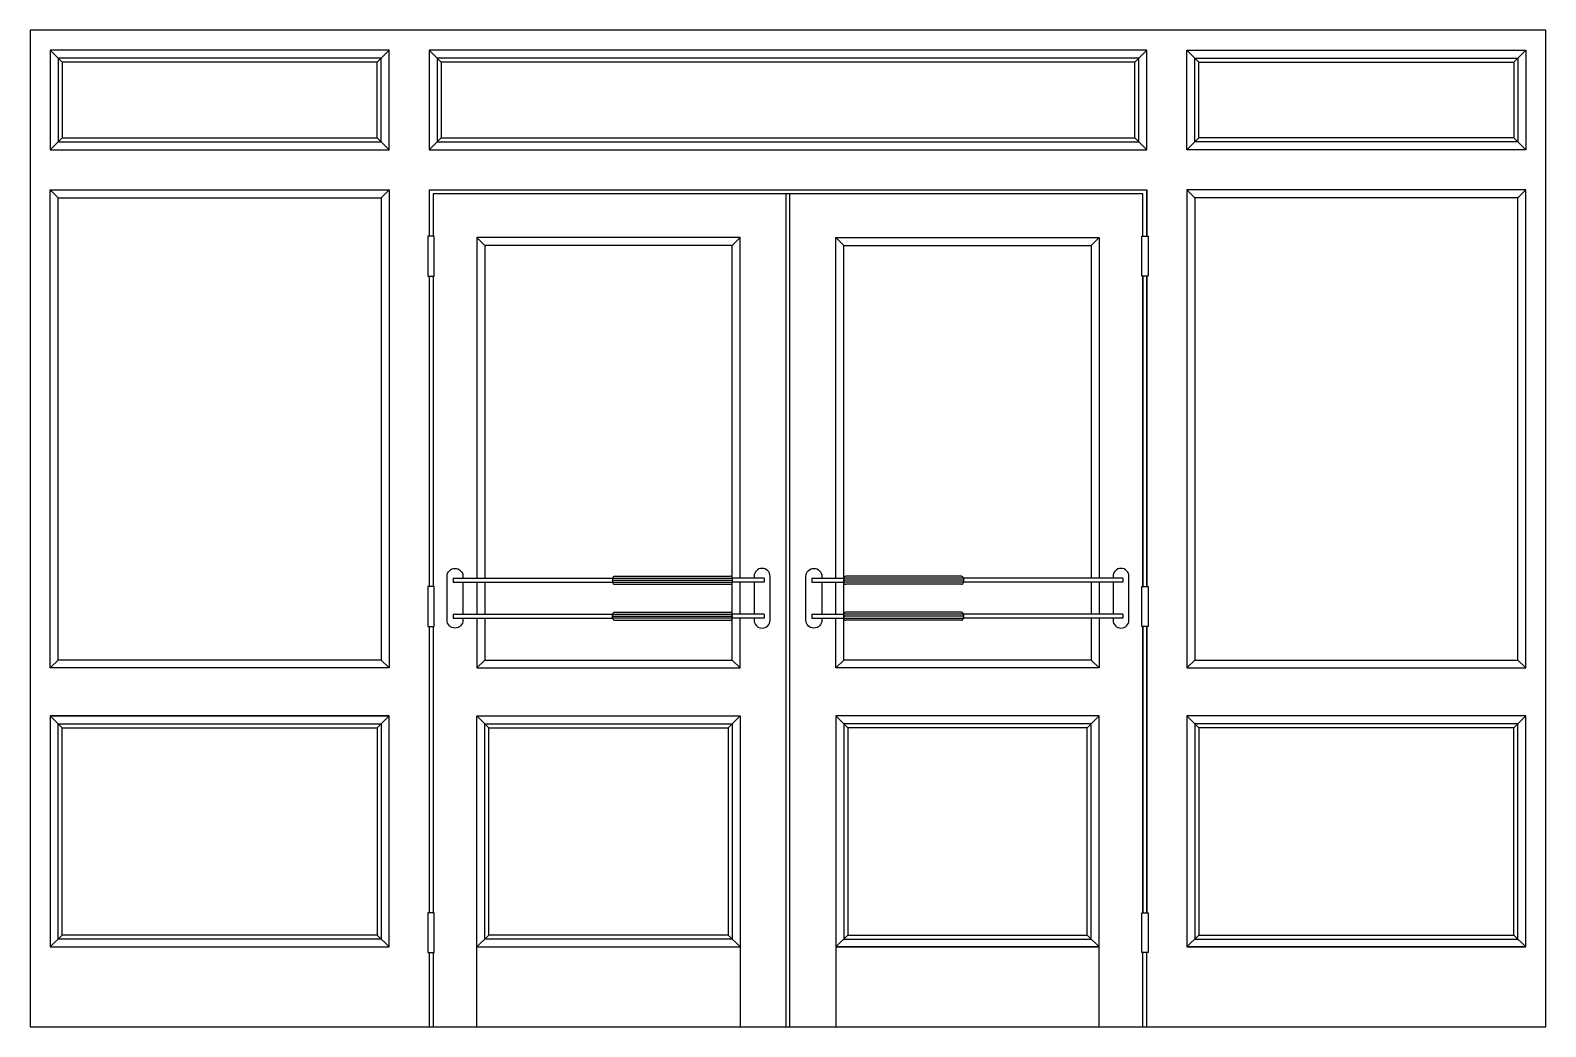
# Model space of a CAD drawing. Header units: metres. Extents: x -4624 to -824, y 0 to 2500.
import ezdxf

# ---------------------------------------------------------------- set-up
doc = ezdxf.new("R2010")
doc.units = ezdxf.units.M
for name, color, linetype in [('2', 2, 'Continuous'), ('3', 3, 'Continuous'), ('7', 7, 'Continuous'), ('BH', 3, 'Continuous')]:
    doc.layers.add(name, color=color, linetype=linetype)

msp = doc.modelspace()

# ---------------------------------------------------------------- hatches: boundary and pattern name
at = {"layer": 'BH'}
h = msp.add_hatch(dxfattribs=at)
h.set_pattern_fill('AR-RROOF', scale=600)
h.paths.add_polyline_path([(-3743.9, 2080), (-4553.9, 2080), (-4553.9, 920), (-3743.9, 920)])
h.paths.add_polyline_path([(-2863.9, 1960), (-3483.9, 1960), (-3483.9, 1125), (-3163.9, 1125, -0.41), (-3158.9, 1130), (-2868.6, 1130, -0.32), (-2863.9, 1126.71)])
h.paths.add_polyline_path([(-2583.9, 1126.71, -0.32), (-2579.2, 1130), (-2288.9, 1130, -0.41), (-2283.9, 1125), (-1963.9, 1125), (-1963.9, 1960), (-2583.9, 1960)])
h.paths.add_polyline_path([(-1963.9, 1035), (-1963.9, 1115), (-2283.9, 1115, -0.41), (-2288.9, 1110), (-2579.2, 1110, -0.32), (-2583.9, 1113.29), (-2583.9, 1036.71, -0.32), (-2579.2, 1040), (-2288.9, 1040, -0.41), (-2283.9, 1035)])
h.paths.add_polyline_path([(-2868.6, 1040, -0.32), (-2863.9, 1036.71), (-2863.9, 1113.29, -0.32), (-2868.6, 1110), (-3158.9, 1110, -0.41), (-3163.9, 1115), (-3483.9, 1115), (-3483.9, 1035), (-3163.9, 1035, -0.41), (-3158.9, 1040)])
h.paths.add_polyline_path([(-2863.9, 920), (-2863.9, 1023.29, -0.32), (-2868.6, 1020), (-3158.9, 1020, -0.41), (-3163.9, 1025), (-3483.9, 1025), (-3483.9, 920)])
h.paths.add_polyline_path([(-1963.9, 920), (-1963.9, 1025), (-2283.9, 1025, -0.41), (-2288.9, 1020), (-2579.2, 1020, -0.32), (-2583.9, 1023.29), (-2583.9, 920)])
h.paths.add_polyline_path([(-893.9, 920), (-893.9, 2080), (-1703.9, 2080), (-1703.9, 920)])

# ---------------------------------------------------------------- linework, layer by layer
for p, q in [((-3623.9, 2100), (-1823.9, 2100)), ((-3623.9, 2100), (-3623.9, 1983.12)), ((-2728.9, 0), (-2728.9, 2090)), ((-1823.9, 2100), (-1823.9, 1983.12)), ((-1823.9, 1983.12), (-1823.9, 2100)), ((-3623.9, 1883.12), (-3623.9, 1104.22)), ((-1823.9, 1883.12), (-1823.9, 1104.22)), ((-1823.9, 1104.22), (-1823.9, 1883.12)), ((-3563.9, 1125), (-3163.9, 1125)), ((-3563.9, 1125), (-3563.9, 1115)), ((-3563.9, 1115), (-3163.9, 1115)), ((-3163.9, 1125), (-3163.9, 1115)), ((-3158.9, 1130), (-2868.6, 1130)), ((-3158.9, 1110), (-2868.6, 1110)), ((-2783.9, 1125), (-2863.6, 1125)), ((-2863.6, 1125), (-2863.6, 1115)), ((-2863.6, 1125), (-2863.6, 1115)), ((-2783.9, 1115), (-2863.6, 1115)), ((-2783.9, 1125), (-2783.9, 1115)), ((-2663.9, 1125), (-2584.2, 1125)), ((-2663.9, 1125), (-2663.9, 1115)), ((-2663.9, 1115), (-2584.2, 1115)), ((-2584.2, 1125), (-2584.2, 1115)), ((-2584.2, 1125), (-2584.2, 1115)), ((-2288.9, 1130), (-2579.2, 1130)), ((-2288.9, 1110), (-2579.2, 1110)), ((-1883.9, 1125), (-2283.9, 1125)), ((-2283.9, 1125), (-2283.9, 1115)), ((-1883.9, 1115), (-2283.9, 1115)), ((-1883.9, 1125), (-1883.9, 1115)), ((-3563.9, 1035), (-3163.9, 1035)), ((-3563.9, 1035), (-3563.9, 1025)), ((-3163.9, 1035), (-3163.9, 1025)), ((-3163.9, 1025), (-3163.9, 1035)), ((-3158.9, 1040), (-2868.6, 1040)), ((-2783.9, 1035), (-2863.6, 1035)), ((-2863.6, 1035), (-2863.6, 1025)), ((-2863.6, 1025), (-2863.6, 1035)), ((-2863.6, 1025), (-2863.6, 1035)), ((-2783.9, 1035), (-2783.9, 1025)), ((-2663.9, 1035), (-2584.2, 1035)), ((-2663.9, 1035), (-2663.9, 1025)), ((-2584.2, 1035), (-2584.2, 1025)), ((-2584.2, 1025), (-2584.2, 1035)), ((-2584.2, 1025), (-2584.2, 1035)), ((-2288.9, 1040), (-2579.2, 1040)), ((-1883.9, 1035), (-2283.9, 1035)), ((-2283.9, 1025), (-2283.9, 1035)), ((-2283.9, 1035), (-2283.9, 1025)), ((-1883.9, 1035), (-1883.9, 1025)), ((-3623.9, 1004.22), (-3623.9, 285.94)), ((-3563.9, 1025), (-3163.9, 1025)), ((-3158.9, 1020), (-2868.6, 1020)), ((-2783.9, 1025), (-2863.6, 1025)), ((-2663.9, 1025), (-2584.2, 1025)), ((-2288.9, 1020), (-2579.2, 1020)), ((-1883.9, 1025), (-2283.9, 1025)), ((-1823.9, 1004.22), (-1823.9, 285.94)), ((-1823.9, 285.94), (-1823.9, 1004.22)), ((-4573.9, 780), (-3723.9, 780)), ((-873.9, 780), (-1723.9, 780)), ((-4573.9, 200), (-3723.9, 200)), ((-3503.9, 200), (-2843.9, 200)), ((-1943.9, 200), (-2603.9, 200)), ((-873.9, 200), (-1723.9, 200)), ((-3623.9, 185.94), (-3623.9, 0)), ((-1823.9, 0), (-1823.9, 185.94))]:
    msp.add_line(p, q)
for points in [[(-4573.9, 2200), (-3723.9, 2200), (-3723.9, 2450), (-4573.9, 2450)], [(-3623.9, 2200), (-1823.9, 2200), (-1823.9, 2450), (-3623.9, 2450)], [(-873.9, 2200), (-1723.9, 2200), (-1723.9, 2450), (-873.9, 2450)], [(-4543.9, 2230), (-3753.9, 2230), (-3753.9, 2420), (-4543.9, 2420)], [(-3593.9, 2230), (-1853.9, 2230), (-1853.9, 2420), (-3593.9, 2420)], [(-903.9, 2230), (-1693.9, 2230), (-1693.9, 2420), (-903.9, 2420)], [(-4573.9, 2100), (-3723.9, 2100), (-3723.9, 900), (-4573.9, 900)], [(-873.9, 2100), (-1723.9, 2100), (-1723.9, 900), (-873.9, 900)], [(-4553.9, 2080), (-3743.9, 2080), (-3743.9, 920), (-4553.9, 920)], [(-893.9, 2080), (-1703.9, 2080), (-1703.9, 920), (-893.9, 920)], [(-3626.9, 1883.12), (-3610.9, 1883.12), (-3610.9, 1983.12), (-3626.9, 1983.12)], [(-1820.9, 1883.12), (-1836.9, 1883.12), (-1836.9, 1983.12), (-1820.9, 1983.12)], [(-3626.9, 1004.22), (-3610.9, 1004.22), (-3610.9, 1104.22), (-3626.9, 1104.22)], [(-1820.9, 1004.22), (-1836.9, 1004.22), (-1836.9, 1104.22), (-1820.9, 1104.22)], [(-4573.9, 200), (-3723.9, 200), (-3723.9, 780), (-4573.9, 780)], [(-1723.9, 200), (-873.9, 200), (-873.9, 780), (-1723.9, 780)], [(-4543.9, 230), (-4543.9, 750), (-3753.9, 750), (-3753.9, 230)], [(-3473.9, 230), (-3473.9, 750), (-2873.9, 750), (-2873.9, 230)], [(-1973.9, 230), (-1973.9, 750), (-2573.9, 750), (-2573.9, 230)], [(-903.9, 230), (-903.9, 750), (-1693.9, 750), (-1693.9, 230)], [(-3626.9, 185.94), (-3610.9, 185.94), (-3610.9, 285.94), (-3626.9, 285.94)], [(-1820.9, 185.94), (-1836.9, 185.94), (-1836.9, 285.94), (-1820.9, 285.94)]]:
    msp.add_lwpolyline(points, close=True)
for points in [[(-2843.9, 1125), (-2843.9, 1980), (-3503.9, 1980), (-3503.9, 1125)], [(-2603.9, 1125), (-2603.9, 1980), (-1943.9, 1980), (-1943.9, 1125)], [(-2863.9, 1125), (-2863.9, 1960), (-3483.9, 1960), (-3483.9, 1125)], [(-1963.9, 1025), (-1963.9, 920), (-2583.9, 920), (-2583.9, 1960), (-1963.9, 1960), (-1963.9, 1125)], [(-3538.9, 1115), (-3538.9, 1035)], [(-3503.9, 1115), (-3503.9, 1035)], [(-3483.9, 1115), (-3483.9, 1035)], [(-2863.9, 1035), (-2863.9, 1115)], [(-2843.9, 1035), (-2843.9, 1115)], [(-2808.9, 1115), (-2808.9, 1035)], [(-2638.9, 1115), (-2638.9, 1035)], [(-2603.9, 1035), (-2603.9, 1115)], [(-2603.9, 1035), (-2603.9, 1115)], [(-2583.9, 1035), (-2583.9, 1115)], [(-1963.9, 1115), (-1963.9, 1035)], [(-1943.9, 1115), (-1943.9, 1035)], [(-1908.9, 1115), (-1908.9, 1035)], [(-3503.9, 1025), (-3503.9, 900), (-2843.9, 900), (-2843.9, 1025)], [(-3483.9, 1025), (-3483.9, 920), (-2863.9, 920), (-2863.9, 1025)], [(-1943.9, 1025), (-1943.9, 900), (-2603.9, 900), (-2603.9, 1025)], [(-3503.9, 0), (-3503.9, 780), (-2843.9, 780), (-2843.9, 0)], [(-1943.9, 0), (-1943.9, 780), (-2603.9, 780), (-2603.9, 0)], [(-2603.9, 200), (-1943.9, 200)]]:
    msp.add_lwpolyline(points)
for points in [[(-3538.9, 1025), (-3538.9, 1020, -1), (-3578.9, 1020), (-3578.9, 1130, -1), (-3538.9, 1130), (-3538.9, 1125)], [(-2808.9, 1025), (-2808.9, 1020, 1), (-2768.9, 1020), (-2768.9, 1130, 1), (-2808.9, 1130), (-2808.9, 1125)], [(-2638.9, 1025), (-2638.9, 1020, -1), (-2678.9, 1020), (-2678.9, 1130, -1), (-2638.9, 1130), (-2638.9, 1125)], [(-1908.9, 1025), (-1908.9, 1020, 1), (-1868.9, 1020), (-1868.9, 1130, 1), (-1908.9, 1130), (-1908.9, 1125)]]:
    msp.add_lwpolyline(points, format="xyb")
for centre, start, end in [((-3158.9, 1125), 90, 180), ((-3158.9, 1115), 180, 270), ((-2868.6, 1125), 0, 90), ((-2868.6, 1115), 270, 0), ((-2579.2, 1125), 90, 180), ((-2579.2, 1115), 180, 270), ((-2288.9, 1125), 360, 90), ((-2288.9, 1115), 270, 360), ((-3158.9, 1035), 90, 180), ((-2868.6, 1035), 360, 90), ((-2579.2, 1035), 90, 180), ((-2288.9, 1035), 0, 90), ((-3158.9, 1025), 180, 270), ((-2868.6, 1025), 270, 360), ((-2579.2, 1025), 180, 270), ((-2288.9, 1025), 270, 0)]:
    msp.add_arc(centre, 5, start, end)
at = {"layer": '2'}
msp.add_line((-4623.9, 0), (-823.9, 0), dxfattribs=at)
at = {"layer": '3'}
for p, q in [((-4543.9, 2420), (-4573.9, 2450)), ((-3753.9, 2420), (-3723.9, 2450)), ((-3593.9, 2420), (-3623.9, 2450)), ((-1853.9, 2420), (-1823.9, 2450)), ((-1693.9, 2420), (-1723.9, 2450)), ((-903.9, 2420), (-873.9, 2450)), ((-4543.9, 2230), (-4573.9, 2200)), ((-3753.9, 2230), (-3723.9, 2200)), ((-3593.9, 2230), (-3623.9, 2200)), ((-1853.9, 2230), (-1823.9, 2200)), ((-1693.9, 2230), (-1723.9, 2200)), ((-903.9, 2230), (-873.9, 2200)), ((-4553.9, 2080), (-4573.9, 2100)), ((-3743.9, 2080), (-3723.9, 2100)), ((-2718.9, 0), (-2718.9, 2090)), ((-1703.9, 2080), (-1723.9, 2100)), ((-893.9, 2080), (-873.9, 2100)), ((-3483.9, 1960), (-3503.9, 1980)), ((-2863.9, 1960), (-2843.9, 1980)), ((-2583.9, 1960), (-2603.9, 1980)), ((-1963.9, 1960), (-1943.9, 1980)), ((-3163.9, 1125), (-2863.6, 1125)), ((-3163.9, 1120), (-2863.6, 1120)), ((-3163.9, 1115), (-2863.6, 1115)), ((-2283.9, 1125), (-2584.2, 1125)), ((-2283.9, 1120), (-2584.2, 1120)), ((-2283.9, 1115), (-2584.2, 1115)), ((-3163.9, 1035), (-2863.6, 1035)), ((-3163.9, 1030), (-2863.6, 1030)), ((-2283.9, 1035), (-2584.2, 1035)), ((-2283.9, 1030), (-2584.2, 1030)), ((-2863.6, 1025), (-3163.9, 1025)), ((-2584.2, 1025), (-2283.9, 1025)), ((-4553.9, 920), (-4573.9, 900)), ((-3743.9, 920), (-3723.9, 900)), ((-3483.9, 920), (-3503.9, 900)), ((-2863.9, 920), (-2843.9, 900)), ((-2583.9, 920), (-2603.9, 900)), ((-1963.9, 920), (-1943.9, 900)), ((-1703.9, 920), (-1723.9, 900)), ((-893.9, 920), (-873.9, 900)), ((-4543.9, 750), (-4573.9, 780)), ((-3753.9, 750), (-3723.9, 780)), ((-3473.9, 750), (-3503.9, 780)), ((-2873.9, 750), (-2843.9, 780)), ((-2573.9, 750), (-2603.9, 780)), ((-1973.9, 750), (-1943.9, 780)), ((-1693.9, 750), (-1723.9, 780)), ((-903.9, 750), (-873.9, 780)), ((-4543.9, 230), (-4573.9, 200)), ((-3753.9, 230), (-3723.9, 200)), ((-3473.9, 230), (-3503.9, 200)), ((-2873.9, 230), (-2843.9, 200)), ((-2573.9, 230), (-2603.9, 200)), ((-1973.9, 230), (-1943.9, 200)), ((-1693.9, 230), (-1723.9, 200)), ((-903.9, 230), (-873.9, 200))]:
    msp.add_line(p, q, dxfattribs=at)
for points in [[(-4553.9, 2220), (-3743.9, 2220), (-3743.9, 2430), (-4553.9, 2430)], [(-3603.9, 2220), (-1843.9, 2220), (-1843.9, 2430), (-3603.9, 2430)], [(-893.9, 2220), (-1703.9, 2220), (-1703.9, 2430), (-893.9, 2430)], [(-4553.9, 220), (-4553.9, 760), (-3743.9, 760), (-3743.9, 220)], [(-3483.9, 220), (-3483.9, 760), (-2863.9, 760), (-2863.9, 220)], [(-1963.9, 220), (-1963.9, 760), (-2583.9, 760), (-2583.9, 220)], [(-893.9, 220), (-893.9, 760), (-1703.9, 760), (-1703.9, 220)]]:
    msp.add_lwpolyline(points, close=True, dxfattribs=at)
for points in [[(-1833.9, 1983.12), (-1833.9, 2090), (-3613.9, 2090), (-3613.9, 1983.12)], [(-3613.9, 1883.12), (-3613.9, 1104.22)], [(-1833.9, 1883.12), (-1833.9, 1104.22)], [(-1833.9, 1104.22), (-1833.9, 1883.12)], [(-3613.9, 1004.22), (-3613.9, 285.94)], [(-1833.9, 1004.22), (-1833.9, 285.94)], [(-1833.9, 285.94), (-1833.9, 1004.22)], [(-3613.9, 185.94), (-3613.9, 0)], [(-1833.9, 0), (-1833.9, 185.94)]]:
    msp.add_lwpolyline(points, dxfattribs=at)
at = {"layer": '7'}
for p, q in [((-4623.9, 2500), (-4623.9, 0)), ((-823.9, 2500), (-4623.9, 2500)), ((-823.9, 0), (-823.9, 2500))]:
    msp.add_line(p, q, dxfattribs=at)

doc.saveas('drawing.dxf')
